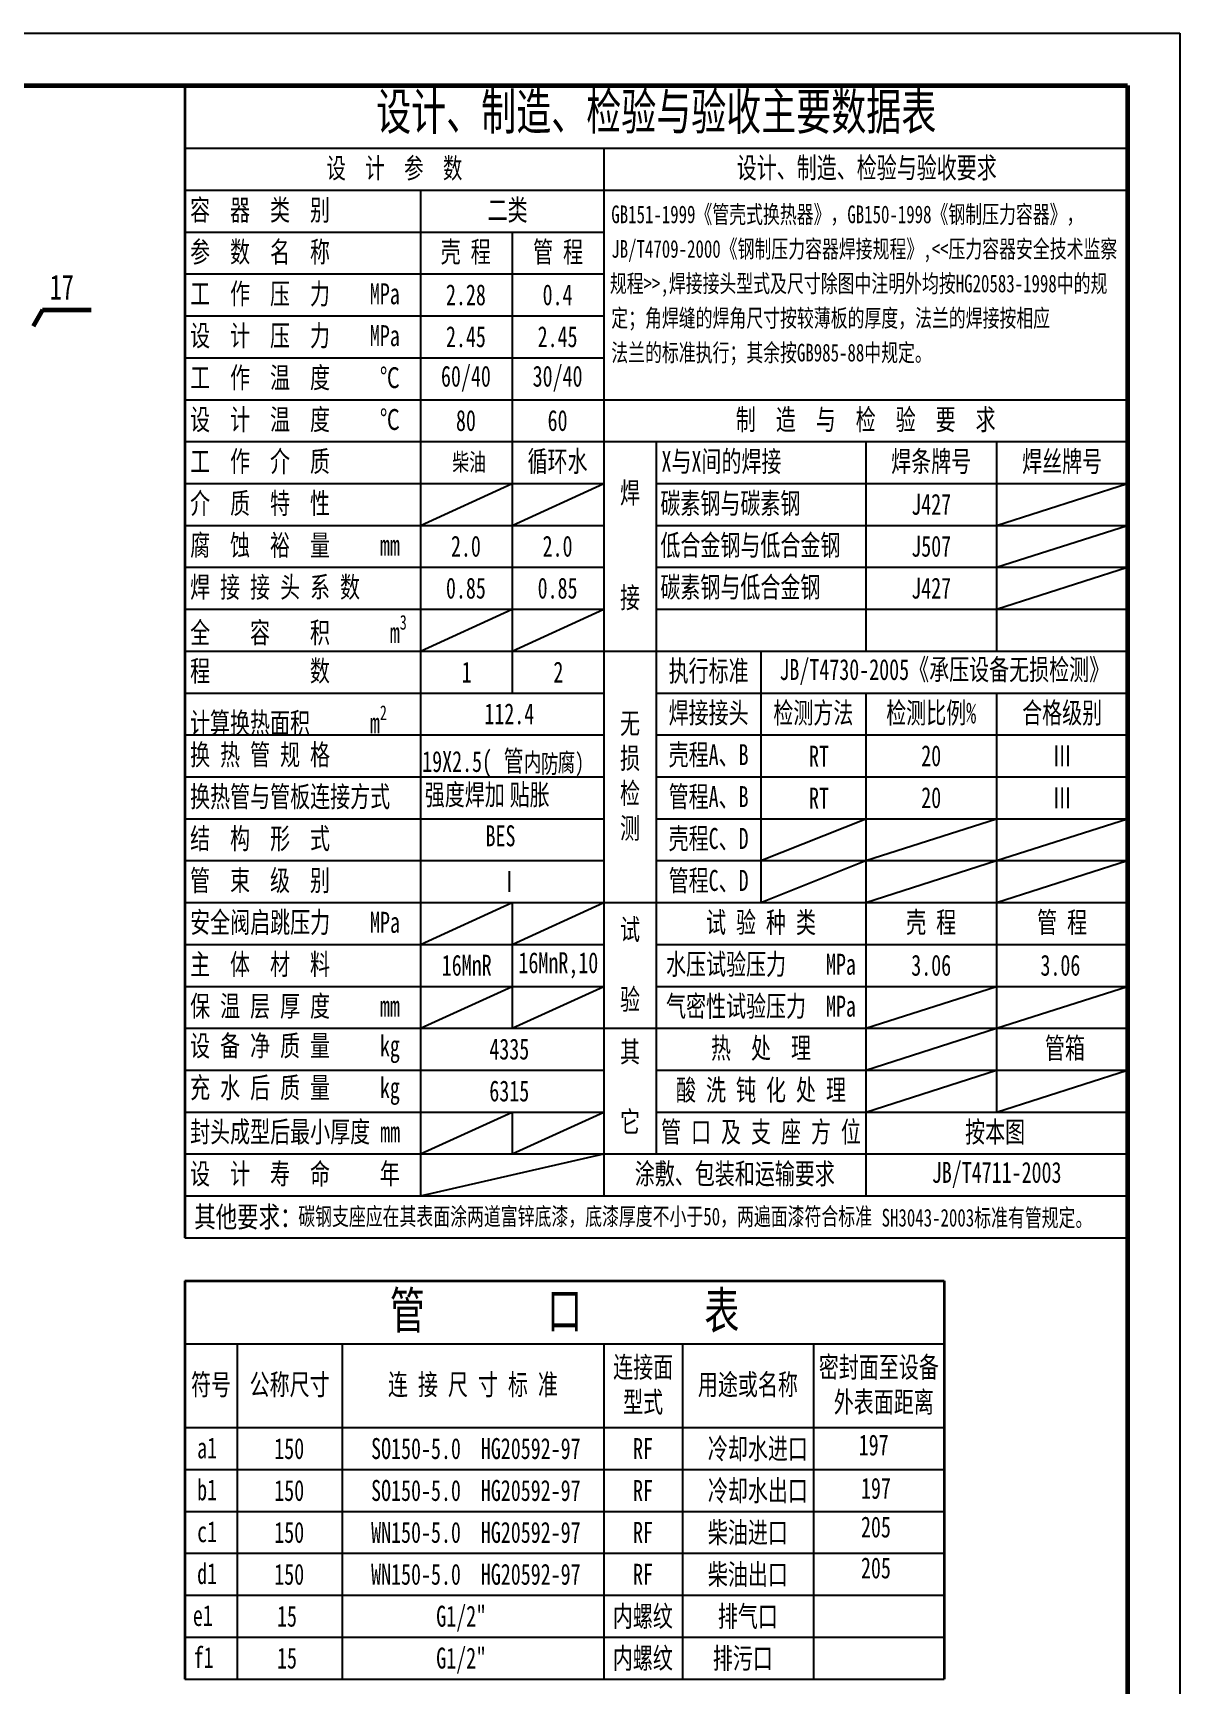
# Model space of a CAD drawing. Header units: millimetres. Extents: x 23903 to 90356, y -5632 to 81432.
# Drawn here: x 30246 to 32436, y 57458 to 60612 of the extents above; entities that cross this region are included whole.
import ezdxf

# ---------------------------------------------------------------- set-up
doc = ezdxf.new("R2010")
doc.units = ezdxf.units.MM
doc.layers.get('0').update_dxf_attribs({"lineweight": 60})
doc.layers.add('CCX', color=3, linetype='Continuous', lineweight=25)
doc.styles.add('HZ', font='SIMFANG.TTF', dxfattribs={"width": 0.7})
doc.styles.add('HZ123', font='SIMFANG.TTF', dxfattribs={"width": 0.7, "height": 2.5})

msp = doc.modelspace()

# ---------------------------------------------------------------- linework, layer by layer
for p, q in [((24275.9, 60511.7), (32335.9, 60511.7)), ((32335.9, 60511.7), (32335.9, 54771.7)), ((32335.9, 60511.7), (32335.9, 54771.7)), ((30264.3, 60083.5), (30245.9, 60051.8))]:
    msp.add_line(p, q)
at = {"color": 0}
msp.add_line((30264.3, 60083.5), (30356.8, 60083.5), dxfattribs=at)
at = {"layer": 'CCX'}
for p, q in [((24025.9, 60611.7), (32435.9, 60611.7)), ((32435.9, 60611.7), (32435.9, 54671.7)), ((32435.9, 60611.7), (32435.9, 54671.7)), ((30535.9, 60391.7), (32335.9, 60391.7)), ((31335.9, 60391.7), (31335.9, 58391.7)), ((30535.9, 60311.7), (32335.9, 60311.7)), ((30985.9, 60311.7), (30985.9, 58391.7)), ((30535.9, 60231.7), (31335.9, 60231.7)), ((31160.9, 60231.7), (31160.9, 59351.7)), ((30535.9, 60151.7), (31335.9, 60151.7)), ((30535.9, 60071.7), (31335.9, 60071.7)), ((30535.9, 59991.7), (31335.9, 59991.7)), ((30535.9, 59911.7), (32335.9, 59911.7)), ((30535.9, 59831.7), (32335.9, 59831.7)), ((31435.9, 59831.7), (31435.9, 58471.7)), ((31835.9, 59831.7), (31835.9, 59431.7)), ((32085.9, 59831.7), (32085.9, 59431.7)), ((30535.9, 59751.7), (31335.9, 59751.7)), ((30985.9, 59671.7), (31160.9, 59751.7)), ((31160.9, 59671.7), (31335.9, 59751.7)), ((31435.9, 59751.7), (32335.9, 59751.7)), ((32085.9, 59671.7), (32335.9, 59751.7)), ((30535.9, 59671.7), (31335.9, 59671.7)), ((31435.9, 59671.7), (32335.9, 59671.7)), ((32085.9, 59591.7), (32335.9, 59671.7)), ((30535.9, 59591.7), (31335.9, 59591.7)), ((31435.9, 59591.7), (32335.9, 59591.7)), ((32085.9, 59511.7), (32335.9, 59591.7)), ((30535.9, 59511.7), (31335.9, 59511.7)), ((30985.9, 59431.7), (31160.9, 59511.7)), ((31160.9, 59431.7), (31335.9, 59511.7)), ((31435.9, 59511.7), (32335.9, 59511.7)), ((30535.9, 59431.7), (32335.9, 59431.7)), ((31635.9, 59431.7), (31635.9, 58951.7)), ((30535.9, 59351.7), (31335.9, 59351.7)), ((31435.9, 59351.7), (32335.9, 59351.7)), ((31835.9, 59351.7), (31835.9, 58391.7)), ((32085.9, 59351.7), (32085.9, 58631.7)), ((30535.9, 59271.7), (31335.9, 59271.7)), ((31435.9, 59271.7), (32335.9, 59271.7)), ((30535.9, 59191.7), (31335.9, 59191.7)), ((31435.9, 59191.7), (32335.9, 59191.7)), ((30535.9, 59111.7), (31335.9, 59111.7)), ((31435.9, 59111.7), (32335.9, 59111.7)), ((31635.9, 59031.7), (31835.9, 59111.7)), ((31835.9, 59031.7), (32085.9, 59111.7)), ((32085.9, 59031.7), (32335.9, 59111.7)), ((30535.9, 59031.7), (31335.9, 59031.7)), ((31435.9, 59031.7), (32335.9, 59031.7)), ((31635.9, 58951.7), (31835.9, 59031.7)), ((31835.9, 58951.7), (32085.9, 59031.7)), ((32085.9, 58951.7), (32335.9, 59031.7)), ((30535.9, 58951.7), (31335.9, 58951.7)), ((30985.9, 58871.7), (31160.9, 58951.7)), ((31160.9, 58871.7), (31335.9, 58951.7)), ((31160.9, 58951.7), (31160.9, 58711.7)), ((31335.9, 58951.7), (32335.9, 58951.7)), ((30535.9, 58871.7), (31335.9, 58871.7)), ((31435.9, 58871.7), (32335.9, 58871.7)), ((30535.9, 58791.7), (31335.9, 58791.7)), ((30985.9, 58711.7), (31160.9, 58791.7)), ((31160.9, 58711.7), (31335.9, 58791.7)), ((31435.9, 58791.7), (32335.9, 58791.7)), ((31835.9, 58711.7), (32085.9, 58791.7)), ((32085.9, 58711.7), (32335.9, 58791.7)), ((30535.9, 58711.7), (31335.9, 58711.7)), ((31335.9, 58711.7), (32335.9, 58711.7)), ((31835.9, 58631.7), (32085.9, 58711.7)), ((30535.9, 58631.7), (31335.9, 58631.7)), ((31435.9, 58631.7), (32335.9, 58631.7)), ((31835.9, 58551.7), (32085.9, 58631.7)), ((32085.9, 58631.7), (32085.9, 58551.7)), ((32085.9, 58551.7), (32335.9, 58631.7)), ((30535.9, 58551.7), (31335.9, 58551.7)), ((30985.9, 58471.7), (31160.9, 58551.7)), ((31160.9, 58551.7), (31160.9, 58471.7)), ((31160.9, 58471.7), (31335.9, 58551.7)), ((31435.9, 58551.7), (32335.9, 58551.7)), ((30535.9, 58471.7), (32335.9, 58471.7)), ((30985.9, 58391.7), (31335.9, 58471.7)), ((30535.9, 58391.7), (32335.9, 58391.7)), ((30535.9, 58311.7), (32335.9, 58311.7)), ((30535.9, 58109.3), (31985.9, 58109.3)), ((30635.9, 58109.3), (30635.9, 57629.3)), ((30835.9, 58109.3), (30835.9, 57469.3)), ((31335.9, 58109.3), (31335.9, 57629.3)), ((31485.9, 58109.3), (31485.9, 57629.3)), ((31735.9, 58109.3), (31735.9, 57469.3)), ((30635.9, 58029.3), (30635.9, 57469.3)), ((30835.9, 58029.3), (30835.9, 57549.3)), ((31335.9, 58029.3), (31335.9, 57469.3)), ((31485.9, 58029.3), (31485.9, 57469.3)), ((30535.9, 57949.3), (31985.9, 57949.3)), ((30835.9, 57949.3), (30835.9, 57549.3)), ((31335.9, 57949.3), (31335.9, 57549.3)), ((31485.9, 57949.3), (31485.9, 57549.3)), ((30535.9, 57869.3), (31985.9, 57869.3)), ((30835.9, 57869.3), (30835.9, 57549.3)), ((31335.9, 57869.3), (31335.9, 57549.3)), ((31485.9, 57869.3), (31485.9, 57549.3)), ((30535.9, 57789.3), (31985.9, 57789.3)), ((30535.9, 57789.3), (31735.9, 57789.3)), ((30535.9, 57709.3), (31985.9, 57709.3)), ((30535.9, 57709.3), (31735.9, 57709.3)), ((30535.9, 57629.3), (31985.9, 57629.3)), ((30535.9, 57629.3), (31735.9, 57629.3)), ((30535.9, 57549.3), (31985.9, 57549.3)), ((30535.9, 57469.3), (31985.9, 57469.3))]:
    msp.add_line(p, q, dxfattribs=at)
at = {"layer": 'CCX', "lineweight": 35}
for p, q in [((30535.9, 60511.7), (30535.9, 58311.7)), ((30535.9, 60511.7), (32335.9, 60511.7)), ((32335.9, 60511.7), (32335.9, 58388.6)), ((30535.9, 58229.3), (30535.9, 57469.3)), ((30535.9, 58229.3), (31985.9, 58229.3)), ((31985.9, 58229.3), (31985.9, 57469.3))]:
    msp.add_line(p, q, dxfattribs=at)

# ---------------------------------------------------------------- texts
at = {"color": 0, "style": 'HZ', "width": 0.7}
msp.add_text('17', height=48, dxfattribs=at).set_placement((30278, 60102.6))
at = {"layer": 'CCX'}
for s, height, style, width, p in [(' GB151-1999《管壳式换热器》，GB150-1998《钢制压力容器》，', 33.75, 'HZ123', 0.7, (31334, 60248.7)), (' JB/T4709-2000《钢制压力容器焊接规程》,<<压力容器安全技术监察', 33.75, 'HZ123', 0.7, (31334, 60182.7)), ('规程>>,焊接接头型式及尺寸除图中注明外均按HG20583-1998中的规', 33.75, 'HZ123', 0.7, (31347.3, 60116.7)), (' 定；角焊缝的焊角尺寸按较薄板的厚度，法兰的焊接按相应', 33.75, 'HZ123', 0.7, (31334, 60050.7)), (' 法兰的标准执行；其余按GB985-88中规定。', 33.75, 'HZ123', 0.7, (31334, 59984.7)), ('19X2.5(', 40, 'HZ123', 0.7, (30989, 59201)), ('管', 40, 'HZ123', 0.7, (31144.5, 59201.9)), ('内', 35, 'HZ123', 0.7, (31183.3, 59201.9)), ('防', 35, 'HZ123', 0.7, (31215.9, 59199.1)), ('腐)', 35, 'HZ123', 0.7, (31247.7, 59201.9)), ('其他要求：', 40, 'HZ', 0.75, (30553.8, 58331.6)), (' 碳钢支座应在其表面涂两道富锌底漆，底漆厚度不小于50，两遍面漆符合标准', 33.75, 'HZ123', 0.7, (30736.3, 58335.6)), ('SH3043-2003标准有管规定。', 33.75, 'HZ123', 0.7, (31866.2, 58333.1)), ('冷却水进口', 40, 'HZ123', 0.7, (31534.5, 57889)), ('197', 40, 'HZ123', 0.7, (31822.5, 57896.1)), ('a1', 40, 'HZ123', 0.7, (30559.3, 57890.6)), ('150', 40, 'HZ123', 0.7, (30706.5, 57889.3)), ('SO150-5.0  HG20592-97', 40, 'HZ123', 0.7, (30891.5, 57889.3)), ('RF', 40, 'HZ123', 0.7, (31391.6, 57889.3)), ('b1', 40, 'HZ123', 0.7, (30559.3, 57810.6)), ('150', 40, 'HZ123', 0.7, (30706.5, 57809.3)), ('SO150-5.0  HG20592-97', 40, 'HZ123', 0.7, (30891.5, 57809.3)), ('RF', 40, 'HZ123', 0.7, (31391.6, 57809.3)), ('冷却水出口', 40, 'HZ123', 0.7, (31534.5, 57809)), ('197', 40, 'HZ123', 0.7, (31826.8, 57813.5)), ('205', 40, 'HZ123', 0.7, (31826.8, 57739.6)), ('c1', 40, 'HZ123', 0.7, (30559.3, 57730.6)), ('150', 40, 'HZ123', 0.7, (30706.5, 57729.3)), ('WN150-5.0  HG20592-97', 40, 'HZ123', 0.7, (30891.5, 57729.3)), ('RF', 40, 'HZ123', 0.7, (31391.6, 57729.3)), ('柴油进口', 40, 'HZ123', 0.7, (31534.5, 57729)), ('d1', 40, 'HZ123', 0.7, (30559.3, 57650.6)), ('150', 40, 'HZ123', 0.7, (30706.5, 57649.3)), ('WN150-5.0  HG20592-97', 40, 'HZ123', 0.7, (30891.5, 57649.3)), ('RF', 40, 'HZ123', 0.7, (31391.6, 57649.3)), ('柴油出口', 40, 'HZ123', 0.7, (31534.5, 57649)), ('205', 40, 'HZ123', 0.7, (31826.8, 57661.4)), ('e1', 40, 'HZ123', 0.7, (30551.1, 57570.6)), ('15', 40, 'HZ123', 0.7, (30711.8, 57569.3)), ('G1/2"', 40, 'HZ123', 0.7, (31015.8, 57569.3)), ('内螺纹', 40, 'HZ123', 0.7, (31353, 57569.3)), ('排气口', 40, 'HZ123', 0.7, (31553.5, 57569)), ('f1', 40, 'HZ123', 0.7, (30552.6, 57490.6)), ('15', 40, 'HZ123', 0.7, (30711.8, 57489.3)), ('G1/2"', 40, 'HZ123', 0.7, (31015.8, 57489.3)), ('内螺纹', 40, 'HZ123', 0.7, (31353, 57489.3)), ('排污口', 40, 'HZ123', 0.7, (31543.9, 57489))]:
    msp.add_text(s, height=height, dxfattribs=dict(at, style=style, width=width)).set_placement(p)
for s, insert, char_height, width, attachment_point, style in [('设计、制造、检验与验收主要数据表', (31435.9, 60457.9), 70, 1800, 5, 'HZ123'), ('{\\H0.9722x;设  计  参  数}', (30935.9, 60351.7), 40, 800, 5, 'HZ123'), ('设计、制造、检验与验收要求', (31837.8, 60352.3), 40, 1000, 5, 'HZ123'), ('容  器  类  别  ', (30545.9, 60271.7), 40, 450, 4, 'HZ123'), ('二类', (31152.1, 60271.7), 40, 175, 5, 'HZ123'), ('参  数  名  称  ', (30545.9, 60191.7), 40, 450, 4, 'HZ123'), ('壳 程', (31072.1, 60191.7), 40, 175, 5, 'HZ123'), ('管 程', (31248.5, 60191.7), 40, 175, 5, 'HZ123'), ('工  作  压  力    MPa  ', (30545.9, 60111.7), 40, 450, 4, 'HZ123'), ('2.28', (31072.5, 60111.7), 40, 175, 5, 'HZ123'), ('0.4', (31247.5, 60111.7), 40, 175, 5, 'HZ123'), ('设  计  压  力    MPa  ', (30545.9, 60031.7), 40, 450, 4, 'HZ123'), ('2.45', (31072.5, 60031.7), 40, 175, 5, 'HZ123'), ('2.45', (31247.5, 60031.7), 40, 175, 5, 'HZ123'), ('工  作  温  度     ℃ ', (30545.9, 59951.7), 40, 450, 4, 'HZ123'), ('60/40', (31072.5, 59951.7), 40, 175, 5, 'HZ123'), ('30/40', (31247.5, 59951.7), 40, 175, 5, 'HZ123'), ('设  计  温  度     ℃ ', (30545.9, 59871.7), 40, 450, 4, 'HZ123'), ('80', (31072.5, 59871.7), 40, 175, 5, 'HZ123'), ('60', (31247.5, 59871.7), 40, 175, 5, 'HZ123'), ('制  造  与  检  验  要  求', (31835.9, 59871.7), 40, 1000, 5, 'HZ123'), ('工  作  介  质      ', (30545.9, 59791.7), 40, 450, 4, 'HZ123'), ('柴油', (31078.7, 59790.8), 33.75, 175, 5, 'HZ123'), ('循环水', (31247.5, 59791.7), 40, 175, 5, 'HZ123'), ('X与X间的焊接', (31445.9, 59791.7), 40, 400, 4, 'HZ123'), ('焊条牌号', (31960.9, 59791.7), 40, 250, 5, 'HZ123'), ('焊丝牌号', (32210.9, 59791.7), 40, 250, 5, 'HZ123'), ('介  质  特  性', (30545.9, 59711.7), 40, 450, 4, 'HZ123'), ('焊\\P\\P\\P接', (31385.9, 59631.7), 40, 100, 5, 'HZ123'), ('碳素钢与碳素钢', (31443.8, 59711.7), 40, 400, 4, 'HZ123'), ('J427', (31960.9, 59711.7), 40, 250, 5, 'HZ123'), ('腐  蚀  裕  量     mm ', (30545.9, 59631.7), 40, 450, 4, 'HZ123'), ('2.0', (31072.5, 59631.7), 40, 175, 5, 'HZ123'), ('2.0', (31247.5, 59631.7), 40, 175, 5, 'HZ123'), ('低合金钢与低合金钢', (31443.8, 59631.7), 40, 400, 4, 'HZ123'), ('J507', (31960.9, 59631.7), 40, 250, 5, 'HZ123'), ('焊 接 接 头 系 数', (30545.9, 59551.7), 40, 450, 4, 'HZ123'), ('碳素钢与低合金钢', (31443.8, 59551.7), 40, 400, 4, 'HZ123'), ('0.85', (31072.5, 59551.7), 40, 175, 5, 'HZ123'), ('0.85', (31247.5, 59551.7), 40, 175, 5, 'HZ123'), ('J427', (31960.9, 59551.7), 40, 250, 5, 'HZ123'), ('\\A1;全    容    积      m{\\H0.7x;\\S3^ ;}', (30545.9, 59471.7), 40, 450, 4, 'HZ123'), ('程          数', (30545.9, 59391.7), 40, 450, 4, 'HZ123'), ('执行标准', (31535.9, 59391.7), 40, 200, 5, 'HZ123'), ('JB/T4730-2005《承压设备无损检测》', (31985.9, 59391.7), 40, 700, 5, 'HZ123'), ('1', (31074, 59391.7), 40, 175, 5, 'HZ123'), ('2', (31249, 59391.7), 40, 175, 5, 'HZ123'), ('\\A1;计算换热面积      m{\\H0.7x;\\S2^ ;}', (30545.7, 59299), 40, 450, 4, 'HZ123'), ('112.4', (31155.3, 59311.7), 40, 175, 5, 'HZ123'), ('焊接接头', (31535.9, 59311.7), 40, 200, 5, 'HZ123'), ('检测方法', (31735.9, 59311.7), 40, 200, 5, 'HZ123'), ('检测比例%', (31960.9, 59311.7), 40, 250, 5, 'HZ123'), ('合格级别', (32210.9, 59311.7), 40, 250, 5, 'HZ123'), ('无\\P损\\P检\\P测', (31385.9, 59191.7), 40, 100, 5, 'HZ123'), ('换 热 管 规 格      ', (30545.9, 59231.7), 40, 450, 4, 'HZ123'), ('壳程A、B', (31535.9, 59231.7), 40, 200, 5, 'HZ123'), ('RT', (31746.6, 59231.2), 40, 200, 5, 'HZ123'), ('20', (31960.9, 59231.7), 40, 250, 5, 'HZ123'), ('Ⅲ', (32210.9, 59231.7), 40, 250, 5, 'HZ123'), ('换热管与管板连接方式       ', (30545.9, 59151.7), 40, 450, 4, 'HZ123'), ('强度焊加 ', (31070.3, 59155.3), 40, 175, 5, 'HZ123'), (' 贴胀', (31184.6, 59155.3), 40, 175, 5, 'HZ123'), ('管程A、B', (31535.9, 59151.7), 40, 200, 5, 'HZ123'), ('RT', (31746.6, 59151.2), 40, 200, 5, 'HZ123'), ('20', (31960.9, 59151.7), 40, 250, 5, 'HZ123'), ('Ⅲ', (32210.9, 59151.7), 40, 250, 5, 'HZ123'), ('结  构  形  式     ', (30545.9, 59071.7), 40, 450, 4, 'HZ123'), ('BES', (31138.6, 59078.8), 40, 175, 5, 'HZ'), ('壳程C、D', (31535.9, 59071.7), 40, 200, 5, 'HZ123'), ('管  束  级  别     ', (30545.9, 58991.7), 40, 450, 4, 'HZ123'), ('Ⅰ', (31155.3, 58991.7), 40, 175, 5, 'HZ'), ('管程C、D', (31535.9, 58991.7), 40, 200, 5, 'HZ123'), ('安全阀启跳压力    MPa  ', (30545.9, 58911.7), 40, 450, 4, 'HZ123'), ('试\\P\\P验', (31385.9, 58831.7), 40, 100, 5, 'HZ123'), ('试 验 种 类   ', (31635.9, 58911.7), 40, 400, 5, 'HZ123'), ('壳 程', (31960.9, 58911.7), 40, 250, 5, 'HZ123'), ('管 程', (32210.9, 58911.7), 40, 250, 5, 'HZ123'), ('主  体  材  料', (30545.9, 58831.7), 40, 450, 4, 'HZ123'), ('16MnR', (31074, 58831.7), 40, 175, 5, 'HZ123'), ('16MnR,10', (31249, 58831.7), 40, 175, 5, 'HZ123'), ('水压试验压力    MPa', (31635.9, 58831.7), 40, 400, 5, 'HZ123'), ('3.06', (31960.9, 58831.7), 40, 250, 5, 'HZ123'), ('3.06', (32207.6, 58831.7), 40, 250, 5, 'HZ123'), ('保 温 层 厚 度     mm ', (30545.9, 58751.7), 40, 450, 4, 'HZ123'), ('气密性试验压力  MPa', (31635.9, 58751.7), 40, 400, 5, 'HZ123'), ('设 备 净 质 量     kg', (30545.9, 58671.7), 40, 450, 4, 'HZ123'), ('4335', (31155.3, 58671.7), 40, 175, 5, 'HZ'), ('\\P其\\P\\P它', (31385.9, 58631.7), 40, 100, 5, 'HZ123'), ('热  处  理', (31635.9, 58671.7), 40, 400, 5, 'HZ123'), (' 管箱 ', (32206.7, 58671.7), 40, 250, 5, 'HZ123'), ('充 水 后 质 量     kg', (30545.9, 58591.7), 40, 450, 4, 'HZ123'), ('6315', (31155.3, 58591.7), 40, 175, 5, 'HZ'), ('酸 洗 钝 化 处 理', (31635.9, 58591.7), 40, 400, 5, 'HZ123'), ('封头成型后最小厚度 mm', (30545.9, 58511.7), 40, 450, 4, 'HZ123'), ('管 口 及 支 座 方 位', (31635.9, 58511.7), 40, 400, 5, 'HZ123'), ('按本图', (32083, 58511.7), 40, 250, 5, 'HZ123'), ('设  计  寿  命     年', (30545.9, 58431.7), 40, 450, 4, 'HZ123'), ('涂敷、包装和运输要求', (31585.9, 58431.7), 40, 500, 5, 'HZ123'), ('JB/T4711-2003', (32085.9, 58431.7), 40, 500, 5, 'HZ123'), ('管       口       表', (31260.9, 58169.3), 70, 1450, 5, 'HZ123'), ('连接面\\P型式', (31410.9, 58029.3), 40, 250, 5, 'HZ123'), ('密封面至设备   外表面距离', (31860.9, 58029.3), 40, 250, 5, 'HZ123'), ('符号', (30585.9, 58029.3), 40, 100, 5, 'HZ123'), ('公称尺寸', (30735.9, 58029.3), 40, 200, 5, 'HZ123'), ('连 接 尺 寸 标 准', (31085.9, 58029.3), 40, 500, 5, 'HZ123'), ('用途或名称', (31610.9, 58029.3), 40, 250, 5, 'HZ123')]:
    msp.add_mtext(s, dxfattribs=dict(at, insert=insert, char_height=char_height, width=width, attachment_point=attachment_point, style=style))

doc.saveas('drawing.dxf')
